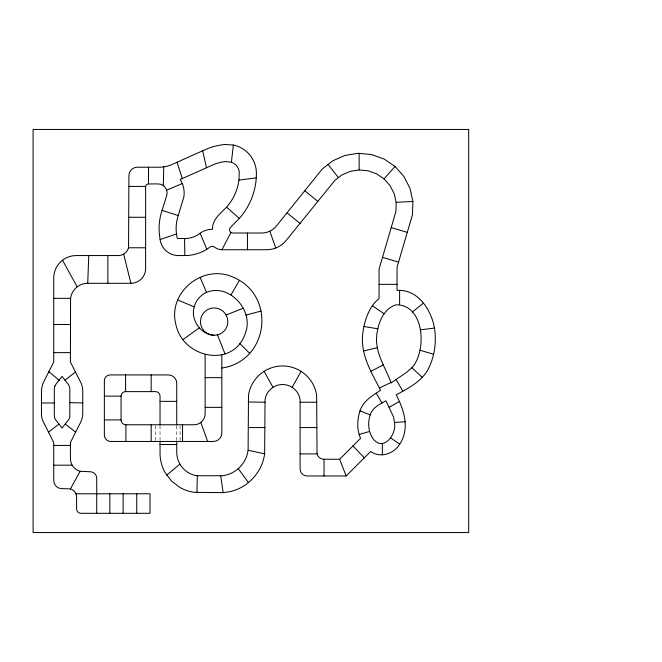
<?xml version="1.0" encoding="UTF-8"?>
<svg xmlns="http://www.w3.org/2000/svg" width="662" height="662" viewBox="0 0 662 662"><rect width="100%" height="100%" fill="white"/><g stroke="black" fill="none" stroke-linecap="round" stroke-linejoin="round"><path stroke-width="0.5" stroke-dasharray="3.31 2.48" d="M180.089 425.74L180.089 440.478M176.737 425.749L176.737 440.569M160.038 425.749L160.038 440.569M155.529 425.74L155.529 441.463"/><path stroke-width="0.99" d="M163.315 185.641L163.746 166.882M128.916 186.419L145.64 186.419A2.871 2.871 0 0 1 148.487 183.92L158.003 183.92A9.086 9.086 0 0 1 166.667 195.737L162.049 210.425A56.535 56.535 0 0 0 159.625 236.077L160.105 239.603A18.453 18.453 0 0 0 178.392 255.557L184.806 255.557A41.888 41.888 0 0 0 206.85 249.284L210.028 247.083A3.666 3.666 0 0 1 214.273 246.959L215.489 247.77A11.618 11.618 0 0 0 221.935 249.723L266.587 249.723A25.355 25.355 0 0 0 286.257 240.372L334.864 180.387L341.989 174.9L350.248 171.35L359.135 169.952L368.089 170.788L376.554 173.816L384.01 178.848L389.992 185.567L394.13 193.552L396.157 202.315L395.959 211.302L379.069 269.12L379.069 298.463C368.362 307.383 364.034 321.715 362.602 335.137C360.716 355.386 371.763 373.012 380.584 390.266C372.4 395.719 363.132 400.866 359.987 410.912C357.108 419.749 356.752 429.729 360.567 438.343L339.639 459.262L324.041 459.262A7.232 7.232 0 0 1 317.048 453.9L300.101 453.9M196.904 492.495L197.326 475.763A23.683 23.683 0 0 1 176.737 452.287L176.737 441.562M160.038 441.562L160.038 453.222A39.439 39.439 0 0 0 165.318 472.941L171.59 481.108L179.758 487.381A39.439 39.439 0 0 0 194.33 492.321L223.16 492.652L229.242 491.8A45.057 45.057 0 0 0 246.024 484.485L250.782 480.604L254.969 476.11L258.511 471.087A45.057 45.057 0 0 0 264.635 453.834L265.048 399.716A17.709 17.709 0 0 1 300.109 399.716L300.101 468.928A7.042 7.042 0 0 0 307.143 475.97L346.16 475.97L370.654 451.484C380.236 458.468 393.857 453.818 399.724 444.185C410.018 428.794 404.143 409.819 396.207 394.875C408.628 388.023 422.282 381.329 428.827 367.94C434.355 356.437 436.208 343.586 434.893 330.942C432.592 311.802 418.781 288.764 397.035 290.461L397.035 267.249L412.451 214.811L412.898 201.455L409.993 188.405L403.919 176.497L395.073 166.485L384.001 158.996L371.407 154.511L358.092 153.303L344.902 155.462L332.672 160.849L322.171 169.124L276.435 225.982A19.099 19.099 0 0 1 261.622 233.024L232.834 233.024A3.31 3.31 0 0 1 230.5 227.356L239.321 218.443A67.88 67.88 0 0 0 256.268 177.871L256.417 173.403A28.971 28.971 0 0 0 233.322 145.028L225.452 144.498A57.801 57.801 0 0 0 205.857 149.38L172.708 164.184A32.148 32.148 0 0 1 159.07 167.221L137.266 167.221A8.349 8.349 0 0 0 128.916 175.571L128.56 247.778A10.493 10.493 0 0 1 118.424 255.557L76.271 255.557A22.549 22.549 0 0 0 53.721 278.106L53.721 362.064L43.982 381.345A23.468 23.468 0 0 0 42.335 385.598L42.103 386.484A23.468 23.468 0 0 0 41.466 391.921L41.466 414.023A17.311 17.311 0 0 0 41.929 418.02L42.095 418.665A17.311 17.311 0 0 0 43.311 421.793L53.721 442.514L53.721 480.471A8.159 8.159 0 0 0 61.889 488.63L70.412 488.912A8.349 8.349 0 0 1 76.593 496.98L76.593 508.855A4.46 4.46 0 0 0 81.054 513.315L150.026 513.315L150.026 493.786L75.965 493.786M53.721 298.347L70.569 298.347A17.311 17.311 0 0 1 87.732 283.295L88.758 255.557M394.453 422.439C396.902 433.213 384.721 451.261 374.063 439.99C368.312 433.097 367.402 423.192 370.215 414.875C372.474 407.502 379.731 404.234 385.929 400.816L393.542 416.903L394.453 422.439L405.367 421.735M70.569 298.347L70.42 362.064L80.532 381.974A20.431 20.431 0 0 1 81.98 385.689L82.179 386.467A20.431 20.431 0 0 1 82.742 391.225L82.742 413.063A21.267 21.267 0 0 1 82.162 417.987L81.956 418.789A21.267 21.267 0 0 1 80.458 422.646L70.42 442.514L70.42 458.634A13.124 13.124 0 0 0 80.143 471.303L90.14 471.749A6.595 6.595 0 0 1 96.735 478.345L96.735 513.315M145.64 186.419L145.615 268.59A14.713 14.713 0 0 1 130.91 283.295L87.732 283.295M197.326 475.763L222.655 475.713A29.558 29.558 0 0 0 236.789 469.854L239.694 467.306A29.558 29.558 0 0 0 248.101 450.259L248.515 395.048A34.49 34.49 0 0 1 316.643 395.048L317.048 453.9M238.949 180.089L239.247 171.781A11.916 11.916 0 0 0 231.427 162.173L225.436 161.578A40.779 40.779 0 0 0 213.9 164.457L180.279 179.443L182.828 184.772A26.157 26.157 0 0 1 183.87 196.879L177.73 217.285A39.505 39.505 0 0 0 176.315 232.271L176.969 237.294A1.432 1.432 0 0 0 178.392 238.535L186.336 238.477A24.858 24.858 0 0 0 199.163 233.959L201.529 232.288A20.712 20.712 0 0 1 211.633 229.309L212.444 229.333C212.204 219.585 220.463 213.421 226.578 207.148A50.858 50.858 0 0 0 238.949 180.089L256.268 177.871M231.427 162.173L233.322 145.028M221.828 368.047C268.846 361.229 276.882 295.36 233.09 277.138C203.126 263.468 167.221 292.364 175.943 324.728C183.101 358.705 234.605 368.999 245.759 332.092C253.869 308.79 226.702 281.011 204.028 293.638A22.632 22.632 0 0 0 194.206 306.903C189.953 320.921 202.696 337.314 217.492 334.931A13.679 13.679 0 0 0 227.836 321.873L227.422 318.323L226.106 315.004A13.679 13.679 0 0 0 200.991 317.917L200.478 321.451A13.679 13.679 0 0 0 207.132 333.4L210.408 334.823L213.942 335.336M221.935 249.723L230.988 232.461M70.412 488.912L80.143 471.303M292.157 387.32L301.053 371.341M231.005 294.88L239.222 280.688M411.896 367.758C427.139 351.174 424.623 304.09 395.843 304.868C382.959 309.088 377.837 323.768 376.67 336.097C375.114 353.185 385.574 367.617 391.143 382.959L406.94 372.044L411.896 367.758L422.381 377.464M384.01 178.848L395.073 166.485M166.758 475.084L179.907 464.12M412.285 312.059L423.316 303.204M65.008 380.137L75.476 372.019M48.516 432.154L58.951 424.077M183.233 339.399L199.204 327.922M389.182 407.229L399.095 401.668M370.977 371.299L383.43 364.795M379.434 387.982L390.961 382.528M166.625 190.151L182.315 183.54M226.106 315.004L243.285 308.194M160.105 239.603L176.514 233.934M359.036 434.479L369.562 431.45M246.016 315.071L260.993 311.082M363.67 350.893L377.348 347.724M420.221 329.841L434.239 328.112M396.157 202.315L412.898 201.455M128.916 217.285L145.615 217.285M128.56 247.778L145.615 247.778M379.069 284.346L397.035 284.346M53.721 324.512L70.42 324.512M53.721 352.631L70.42 352.631M205.129 377.646L221.828 377.646M205.129 354.41L205.129 413.775A10.989 10.989 0 0 1 194.148 424.764L125.912 424.764A4.849 4.849 0 0 1 121.063 419.915L121.063 396.149A4.526 4.526 0 0 1 125.59 391.623L155.545 391.623A4.493 4.493 0 0 1 160.038 396.116L160.038 424.764M104.364 396.149L121.063 396.149M160.038 401.362L176.737 401.362M300.109 402.239L316.759 402.239M41.466 402.976L54.325 402.976M205.129 407.362L221.828 407.362M104.364 419.915L121.063 419.915M248.349 427.569L265.057 427.569M300.101 427.569L316.8 427.569M160.038 444.525L176.737 444.525M53.721 445.427L70.42 445.427M53.721 465.187L72.183 465.187M248.399 401.966L265.048 402.239M69.816 402.628L82.742 402.976M364.017 326.515L377.87 328.791M248.101 450.259L264.635 453.834M391.283 227.637L407.304 232.354M382.528 257.386L398.549 262.102M420.031 350.206L433.585 354.302M162.049 210.425L178.285 215.531M359.987 410.912L370.215 414.875M177.912 300.043L194.206 306.903M372.565 305.902L384.258 313.813M390.663 437.896L399.724 444.185M65.248 424.003L75.658 432.154M287.076 212.916L300.06 223.408M304.983 190.913L317.934 201.455M48.856 371.705L59.1 380.195M226.578 207.148L239.321 218.443M239.685 343.33L249.483 353.152M352.995 445.915L364.29 457.839M328.062 164.482L338.423 177.648M238.246 468.58L248.407 482.54M396.116 379.525L402.786 391.077M376.289 393.236L381.982 403.1M264.105 371.341L273.001 387.32M62.542 260.216L77.189 286.869M200.09 277.386L206.569 292.455M200.123 233.239L206.85 249.284M217.492 334.931L224.997 353.856M339.639 459.262L346.16 475.97M200.834 422.488L207.669 441.463M269.823 231.17L275.756 248.01M177.052 162.248L182.298 178.541M123.67 254.15L130.91 283.295M202.655 150.812L206.494 167.743M220.727 475.837L223.16 492.652M184.549 238.535L184.806 255.557M399.6 290.312L399.6 304.652M382.355 443.714L382.355 454.835M359.135 153.402L359.135 169.952M324.041 459.262L324.041 475.97M247.439 233.024L247.439 249.723M221.828 355.022L221.828 432.998A8.457 8.457 0 0 1 213.371 441.463L110.761 441.463A6.397 6.397 0 0 1 104.364 435.066L104.364 380.683A5.759 5.759 0 0 1 110.124 374.924L168.388 374.924A8.349 8.349 0 0 1 176.737 383.273L176.737 424.764M182.538 424.764L182.538 441.463M151.176 374.924L151.176 391.623M151.176 424.764L151.176 441.463M148.487 167.221L148.487 183.92M136.744 493.786L136.744 513.315M125.912 424.764L125.912 441.463M125.59 374.924L125.59 391.623M123.124 493.786L123.124 513.315M109.842 493.786L109.842 513.315M107.881 255.557L107.881 283.295M54.954 386.054L54.789 386.492A8.556 8.556 0 0 0 54.325 389.264L54.325 415.686A7.125 7.125 0 0 0 54.714 417.995L54.847 418.359A7.125 7.125 0 0 0 55.823 420.056L62.071 428.091L68.426 419.915A6.603 6.603 0 0 0 69.336 418.343L69.46 418.003A6.603 6.603 0 0 0 69.816 415.86L69.816 389.397A8.929 8.929 0 0 0 69.336 386.5L69.162 386.037A8.929 8.929 0 0 0 67.938 383.91L62.071 376.364L56.129 384.018A8.556 8.556 0 0 0 54.954 386.054M468.696 129.454L33.1 129.454L33.1 532.546L468.696 532.546L468.696 129.454"/></g></svg>
